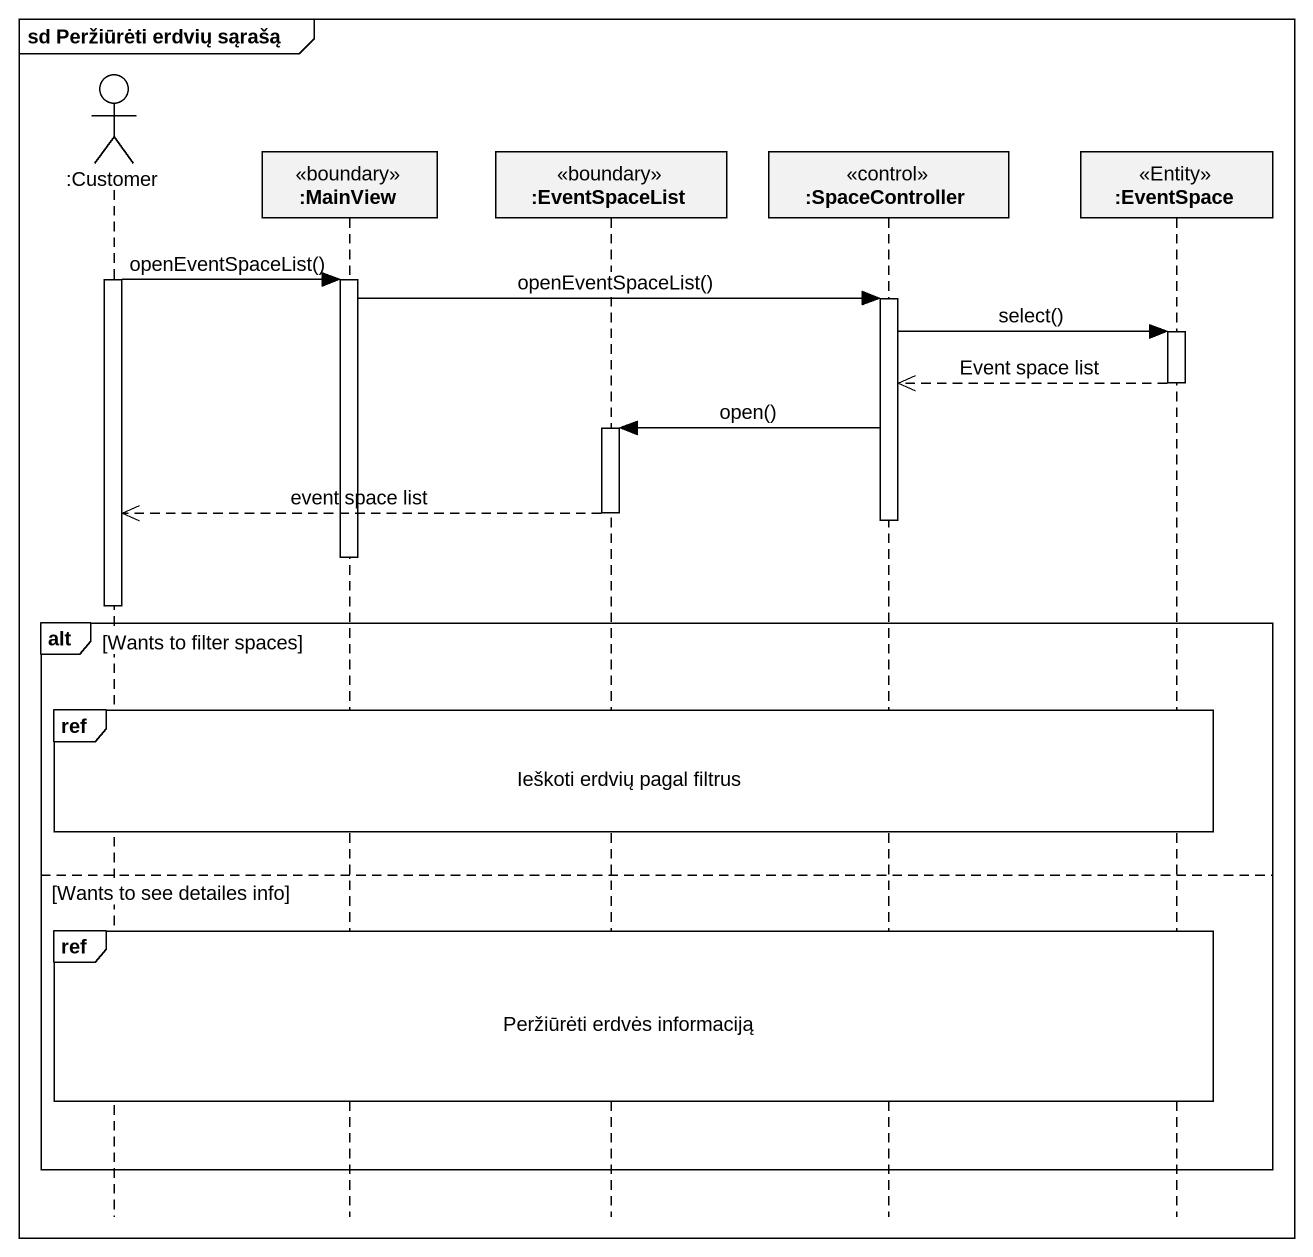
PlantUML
@startuml
mainframe sd Peržiūrėti erdvių sąrašą
hide footbox
actor ":Customer" as Customer
participant ":MainView" as MainView <<boundary>>
participant ":EventSpaceList" as EventSpaceList <<boundary>>
participant ":SpaceController" as SpaceController <<control>>
participant ":EventSpace" as EventSpace <<Entity>>

activate Customer
Customer -> MainView : openEventSpaceList()
activate MainView
MainView -> SpaceController : openEventSpaceList()
activate SpaceController
SpaceController -> EventSpace : select()
activate EventSpace
EventSpace -->> SpaceController : Event space list
deactivate EventSpace
SpaceController -> EventSpaceList : open()
activate EventSpaceList
EventSpaceList -->> Customer : event space list
deactivate EventSpaceList
deactivate SpaceController
deactivate MainView
deactivate Customer
alt Wants to filter spaces
  ref over Customer, MainView, EventSpaceList, SpaceController, EventSpace : Ieškoti erdvių pagal filtrus
else Wants to see detailes info
  ref over Customer, MainView, EventSpaceList, SpaceController, EventSpace : Peržiūrėti erdvės informaciją
end
@enduml
